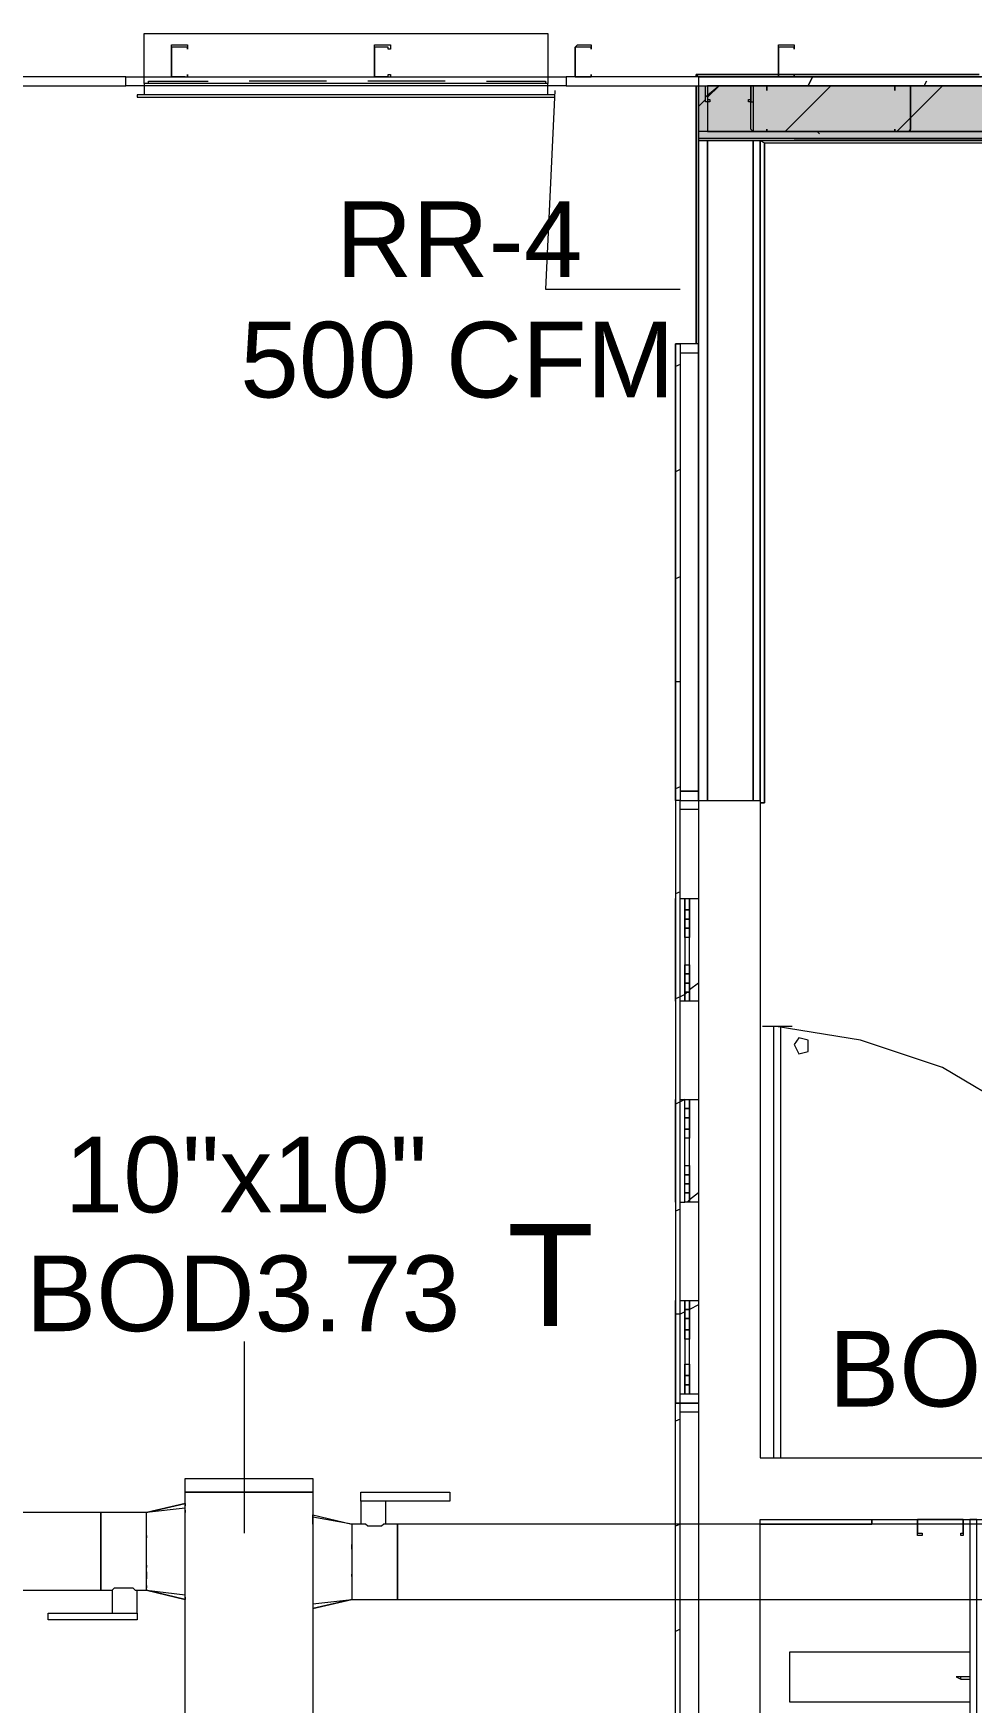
# Model space of a CAD drawing. Header units: metres. Extents: x -2 to 237, y -8 to 52.
# Drawn here: x 8.06 to 9.945, y 17.955 to 21.305 of the extents above; entities that cross this region are included whole.
import ezdxf

# ---------------------------------------------------------------- set-up
doc = ezdxf.new("R2010")
doc.units = ezdxf.units.M
doc.layers.add('HVAC - Ductos', color=5, linetype='Continuous', lineweight=0)
doc.layers.add('PDF2_Text', color=7, linetype='Continuous', lineweight=0)
doc.layers.add('PDF2_Geometry', color=7, linetype='Continuous', lineweight=0, true_color=0xaaaaaa)
doc.layers.add('PDF2_Solid Fills', color=7, linetype='Continuous', lineweight=0, true_color=0xffffff)
doc.styles.add('PDF Helvetica', font='')
doc.styles.get('PDF Helvetica').set_extended_font_data('Helvetica')

msp = doc.modelspace()

# ---------------------------------------------------------------- hatches: boundary and pattern name
at = {"layer": 'PDF2_Solid Fills', "lineweight": 0, "transparency": 33554559}
for points in [[(9.4143, 21.1078), (9.4143, 21.1994), (9.3959, 21.1994), (9.3959, 21.0941), (13.1941, 21.0941), (13.1941, 21.1994), (13.1759, 21.1994), (13.1759, 21.1078)], [(9.3959, 21.1078), (13.1941, 21.1078), (13.1941, 21.1994), (9.3959, 21.1994)]]:
    msp.add_hatch(color=256, dxfattribs=at).paths.add_polyline_path(points)

# ---------------------------------------------------------------- linework, layer by layer
at = {"layer": 'HVAC - Ductos', "lineweight": 0}
for points in [[(9.1073, 21.1812), (9.0936, 21.1812), (9.0936, 21.204), (8.2826, 21.204), (8.2826, 21.3048), (9.0936, 21.3048), (9.0936, 21.204), (8.2826, 21.204), (8.2826, 21.1812), (8.2689, 21.1812), (8.2689, 21.1766), (9.1073, 21.1766), (9.1073, 21.1812), (8.2689, 21.1812)], [(8.4109, 21.204), (8.2917, 21.204), (8.2917, 21.2086), (8.4109, 21.2086)], [(8.6491, 21.2086), (8.4934, 21.2086)], [(8.8874, 21.2086), (8.7316, 21.2086)], [(8.9699, 21.2086), (9.089, 21.2086), (9.089, 21.204), (8.9699, 21.204)], [(8.2917, 21.1766), (9.0844, 21.1766)], [(8.6491, 21.204), (8.4934, 21.204)], [(8.8874, 21.204), (8.7316, 21.204)], [(9.1073, 21.1903), (9.089, 20.7917), (9.3593, 20.7917)], [(8.4842, 18.2947), (8.4842, 18.6795)], [(8.3651, 18.1663), (8.3651, 18.1618), (8.2872, 18.1801), (8.2872, 18.1847), (8.2872, 18.1893), (8.2872, 18.1939), (8.2872, 18.203), (8.2872, 18.2213), (8.2872, 18.2397), (8.2872, 18.258), (8.2872, 18.2763), (8.2872, 18.2947), (8.2872, 18.313), (8.2872, 18.3221), (8.2872, 18.3267), (8.2872, 18.3313), (8.2872, 18.3359), (8.1955, 18.3359), (8.1955, 18.3313), (8.1955, 18.3221), (8.1955, 18.313), (8.1955, 18.2947), (8.1955, 18.2763), (8.1955, 18.258), (8.1955, 18.2397), (8.1955, 18.2213), (8.1955, 18.203), (8.1955, 18.1939), (8.1955, 18.1847), (8.1955, 18.1801), (8.1955, 18.1847), (8.1955, 18.1939), (8.1955, 18.203), (8.1955, 18.2213), (8.1955, 18.2397), (8.1955, 18.258), (8.1955, 18.2763), (8.1955, 18.2947), (8.1955, 18.313), (8.1955, 18.3221), (8.1955, 18.3313), (8.1955, 18.3359), (7.3571, 18.3359)], [(8.3651, 18.3542), (8.2872, 18.3359), (8.3651, 18.3542)], [(8.3651, 18.345), (8.2872, 18.3359)], [(8.3651, 18.3313), (8.3651, 18.3405), (8.3651, 18.345), (8.3651, 18.3496), (8.3651, 18.3542), (8.3651, 18.3496)], [(8.3651, 18.3405), (8.3651, 18.3359)], [(8.3651, 18.2763), (8.3651, 18.2901), (8.3651, 18.2992), (8.3651, 18.3038), (8.3651, 18.313), (8.3651, 18.3267)], [(8.6216, 18.313), (8.6216, 18.3221), (8.6216, 18.3267), (8.6216, 18.3313), (8.6995, 18.313), (8.6995, 18.3084), (8.6995, 18.3038), (8.6995, 18.2901), (8.6995, 18.2763), (8.6995, 18.258), (8.6995, 18.2397), (8.6995, 18.2167), (8.6995, 18.1985), (8.6995, 18.1847), (8.6995, 18.1709), (8.6995, 18.1663), (8.6995, 18.1618), (8.7912, 18.1618), (8.7912, 18.1663), (8.7912, 18.1709), (8.7912, 18.1847), (8.7912, 18.1985), (8.7912, 18.2167), (8.7912, 18.2397), (8.7912, 18.258), (8.7912, 18.2763), (8.7912, 18.2901), (8.7912, 18.3038), (8.7912, 18.313), (8.7683, 18.313), (8.7683, 18.3588), (8.7637, 18.3588), (8.7591, 18.3588), (8.7499, 18.3588), (8.7453, 18.3588), (8.7408, 18.3588), (8.7316, 18.3588), (8.727, 18.3588), (8.7224, 18.3588)], [(8.7178, 18.3588), (8.7178, 18.313), (8.6995, 18.313), (8.6216, 18.3267)], [(8.6216, 18.3313), (8.6995, 18.313)], [(8.6216, 18.3313), (8.6216, 18.3313)], [(8.6216, 18.3084), (8.6216, 18.2901), (8.6216, 18.2855), (8.6216, 18.2809), (8.6216, 18.2717), (8.6216, 18.258), (8.6216, 18.2534), (8.6216, 18.2488), (8.6216, 18.2259), (8.6216, 18.2213), (8.6216, 18.1985)], [(8.7683, 18.313), (8.7637, 18.313), (8.7591, 18.3084), (8.7499, 18.3084), (8.7408, 18.3084), (8.7316, 18.3084), (8.727, 18.313), (8.7224, 18.313), (8.7178, 18.313)], [(8.3651, 18.2763), (8.3651, 18.2763)], [(8.3651, 18.2443), (8.3651, 18.2672), (8.3651, 18.2717)], [(8.3651, 18.2121), (8.3651, 18.2167), (8.3651, 18.2259), (8.3651, 18.2351), (8.3651, 18.2397)], [(8.2872, 18.1801), (8.3651, 18.1618), (8.3651, 18.1663), (8.3651, 18.1755), (8.3651, 18.1847), (8.3651, 18.203), (8.3651, 18.2076)], [(8.6216, 18.2167), (8.6216, 18.203), (8.6216, 18.1939), (8.6216, 18.1893)], [(7.3571, 18.1801), (8.1955, 18.1801), (8.2185, 18.1801), (8.2185, 18.1343), (8.2231, 18.1343), (8.2277, 18.1343), (8.2368, 18.1343), (8.2413, 18.1343), (8.2505, 18.1343), (8.2551, 18.1343), (8.2597, 18.1343), (8.2643, 18.1343), (8.2689, 18.1343), (8.2689, 18.1801), (8.2872, 18.1801), (8.3651, 18.1709)], [(8.2185, 18.1801), (8.2231, 18.1847), (8.2277, 18.1847), (8.2368, 18.1847), (8.2459, 18.1847), (8.2551, 18.1847), (8.2597, 18.1847), (8.2643, 18.1801), (8.2689, 18.1801)], [(8.6216, 18.1847), (8.6216, 18.1663)], [(8.6216, 18.1618), (8.6216, 18.1526), (8.6995, 18.1618)], [(8.6216, 18.1435), (8.6995, 18.1618), (8.6216, 18.1435)], [(8.6995, 18.1663), (8.6995, 18.1663)], [(8.6995, 18.1663), (8.6995, 18.1663)], [(8.6216, 18.1572), (8.6216, 18.1572)], [(8.6216, 18.1481), (8.6216, 18.1435)], [(8.6216, 18.1435), (8.6216, 18.1435)]]:
    msp.add_lwpolyline(points, dxfattribs=at)
for points in [[(8.6216, 18.3771), (8.3651, 18.3771), (8.3651, 18.4046), (8.6216, 18.4046)], [(8.3651, 17.3783), (8.3651, 18.3771), (8.6216, 18.3771), (8.6216, 17.3783)], [(8.8965, 18.3771), (8.8965, 18.3588), (8.7178, 18.3588), (8.7178, 18.3771)], [(8.7912, 18.313), (8.7912, 18.3038), (8.7912, 18.2901), (8.7912, 18.2763), (8.7912, 18.258), (8.7912, 18.2397), (8.7912, 18.2167), (8.7912, 18.1985), (8.7912, 18.1847), (8.7912, 18.1709), (8.7912, 18.1663), (8.7912, 18.1618), (11.4486, 18.1618), (11.4486, 18.1663), (11.4486, 18.1709), (11.4486, 18.1847), (11.4486, 18.1985), (11.4486, 18.2167), (11.4486, 18.2397), (11.4486, 18.258), (11.4486, 18.2763), (11.4486, 18.2901), (11.4486, 18.3038), (11.4486, 18.313)], [(8.2872, 18.2901), (8.2872, 18.2855)], [(8.6995, 18.2626), (8.6995, 18.2672), (8.6995, 18.2717), (8.6995, 18.2672)], [(8.2872, 18.2305), (8.2872, 18.2259)], [(8.2872, 18.2167), (8.2872, 18.203)], [(8.6995, 18.2076), (8.6995, 18.2121)], [(8.2872, 18.1893), (8.2872, 18.1847)], [(8.0902, 18.1205), (8.0902, 18.1343), (8.2689, 18.1343), (8.2689, 18.1205)]]:
    msp.add_lwpolyline(points, close=True, dxfattribs=at)
at = {"layer": 'PDF2_Geometry', "lineweight": 0}
for points in [[(8.3651, 21.2178), (8.3376, 21.2178), (8.3376, 21.2774), (8.3376, 21.2819), (8.3697, 21.2819), (8.3697, 21.2728), (8.3697, 21.2774), (8.3376, 21.2774), (8.3376, 21.2178), (8.3697, 21.2178)], [(8.3376, 21.2774), (8.3376, 21.2774)], [(8.7729, 21.2178), (8.7453, 21.2178), (8.7453, 21.2774), (8.7453, 21.2819), (8.7775, 21.2819), (8.7775, 21.2728), (8.7729, 21.2728), (8.7729, 21.2774), (8.7453, 21.2774), (8.7453, 21.2178), (8.7729, 21.2178), (8.7729, 21.2224), (8.7775, 21.2224), (8.7775, 21.2178)], [(8.7453, 21.2774), (8.7453, 21.2774)], [(9.5563, 21.2774), (9.5563, 21.2774)], [(8.3697, 21.2728), (8.3697, 21.2728)], [(9.1806, 21.2728), (9.1806, 21.2728)], [(9.5884, 21.2728), (9.5884, 21.2728)], [(6.8714, 21.1994), (5.9826, 21.1994), (5.9826, 21.2178), (6.8714, 21.2178), (6.8714, 21.1994), (8.2459, 21.1994)], [(9.1302, 21.1994), (8.2459, 21.1994), (8.2459, 21.2178), (9.1302, 21.2178), (9.1302, 21.1994), (11.2836, 21.1994)], [(8.3376, 21.2178), (8.3376, 21.2178)], [(8.3376, 21.2178), (8.3376, 21.2178)], [(8.3697, 21.2224), (8.3697, 21.2224)], [(8.7453, 21.2178), (8.7453, 21.2178)], [(8.7453, 21.2178), (8.7453, 21.2178)], [(9.1806, 21.2224), (9.1806, 21.2224)], [(13.1942, 21.1078), (13.1942, 21.2178), (9.3959, 21.2178), (9.5563, 21.2178), (9.3959, 21.2178), (9.3914, 21.2224), (9.3914, 21.2178), (9.3914, 21.2224), (9.5563, 21.2224), (9.9595, 21.2224), (9.5563, 21.2224), (9.3914, 21.2224), (9.3959, 21.2178), (9.3959, 21.1078)], [(12.8322, 21.2178), (13.1942, 21.2178), (9.3959, 21.2178), (9.5563, 21.2178)], [(9.5563, 21.2178), (9.3959, 21.2178), (9.3959, 21.0895), (13.1942, 21.0895), (13.1942, 21.2178), (12.8322, 21.2178)], [(9.3959, 21.2178), (9.3959, 21.2178)], [(13.1713, 21.1994), (13.1942, 21.1994), (13.1942, 21.2178), (9.3959, 21.2178), (9.3959, 21.1994), (9.4143, 21.1994)], [(9.5563, 21.2178), (9.5563, 21.2178)], [(9.5563, 21.2178), (9.5563, 21.2178)], [(9.5884, 21.2224), (9.5884, 21.2224)], [(9.9641, 21.2178), (9.5884, 21.2178)], [(9.9641, 21.2178), (9.5884, 21.2178)], [(13.1942, 21.0941), (9.3959, 21.0941), (9.3959, 21.1078), (9.3959, 21.1994), (9.3959, 19.7654), (9.4143, 19.7654), (9.4143, 21.0895), (9.4143, 19.7654), (9.5059, 19.7654), (9.5059, 21.0895), (9.5059, 19.7654), (9.5197, 19.7654), (9.5197, 21.0895), (9.5197, 19.7654), (9.5197, 21.0895), (9.5288, 21.0849), (9.5288, 19.7608), (9.5197, 19.7608), (9.5288, 19.7608), (9.5288, 21.0849), (13.0613, 21.0849)], [(9.4143, 21.1994), (9.4143, 21.1994)], [(9.5013, 21.1994), (9.5013, 21.1994)], [(9.5013, 21.1994), (9.5013, 21.1994)], [(9.5013, 21.1994), (9.5059, 21.1994)], [(9.5059, 21.1994), (9.5059, 21.1994)], [(9.5334, 21.1994), (9.79, 21.1994)], [(9.5334, 21.1903), (9.5334, 21.1903)], [(9.8174, 21.1994), (10.1932, 21.1994)], [(9.5334, 21.1124), (9.5334, 21.1124)], [(9.3501, 13.4472), (9.3593, 13.4472), (9.3593, 14.7255), (9.3501, 14.7255), (9.3501, 15.9992), (9.3593, 15.9992), (9.3593, 17.2775), (9.3501, 17.2775), (9.3501, 18.5558), (9.3593, 18.5558), (9.3593, 19.7654), (9.3959, 19.7654), (9.3959, 21.0895), (9.5197, 21.0895), (9.5288, 21.0849), (13.0613, 21.0849), (13.0704, 21.0895), (13.0704, 19.7654), (13.1942, 19.7654), (13.1942, 21.0895), (13.0704, 21.0895)], [(9.5197, 21.0895), (9.5197, 19.7654), (9.5197, 18.4458), (13.0704, 18.4458), (13.0704, 19.7654), (13.1942, 19.7654), (13.1942, 13.4472), (9.3959, 13.4472), (9.3959, 13.4518), (9.3959, 13.4472), (9.3959, 11.9765), (9.5197, 11.9765), (9.5197, 10.657), (13.0704, 10.657), (13.0704, 11.9765), (13.1942, 11.9765), (13.1942, 13.3235), (13.1942, 13.4472)], [(9.3593, 20.6817), (9.3501, 20.6817), (9.3501, 19.7654), (9.3501, 20.6817), (9.3593, 20.6817), (9.3593, 19.7654), (9.3501, 19.7654)], [(9.3593, 20.6634), (9.3593, 19.7837), (9.3593, 19.7654), (9.3501, 19.7654), (9.3501, 18.5558), (9.3501, 18.7619)], [(9.3593, 20.6405), (9.3501, 20.6359)], [(9.3593, 20.4297), (9.3501, 20.4251)], [(9.3593, 20.2144), (9.3501, 20.2098)], [(9.3593, 20.0036), (9.3501, 20.0036)], [(9.3593, 19.7929), (9.3501, 19.7883)], [(9.3959, 19.747), (9.3593, 19.747), (9.3593, 19.7654), (9.3959, 19.7654), (9.3959, 13.4472), (9.3959, 13.3235), (9.3959, 11.9765), (9.3959, 12.2285), (9.3593, 12.2285), (9.3593, 13.4472), (9.3501, 13.4472), (9.3501, 12.2285), (9.3593, 12.2285), (9.3593, 12.2468), (9.3959, 12.2468), (9.3959, 12.2285), (9.3959, 11.9765), (9.3959, 13.4472)], [(9.5197, 19.7654), (9.5197, 19.7654)], [(9.5197, 19.7654), (9.5197, 19.7654)], [(9.3593, 19.5821), (9.3501, 19.5775)], [(9.3501, 19.3622), (9.3501, 19.5684)], [(9.3593, 19.5684), (9.3685, 19.5684), (9.3685, 19.3622), (9.3593, 19.3622)], [(9.3959, 19.3622), (9.3776, 19.3622), (9.3776, 19.5684), (9.3959, 19.5684)], [(9.3959, 19.3988), (9.3776, 19.3851)], [(9.373, 19.3805), (9.3685, 19.3759), (9.3593, 19.3713), (9.3501, 19.3668)], [(9.5838, 19.3118), (9.5242, 19.3118)], [(9.5471, 18.4458), (9.5471, 19.3118)], [(10.0695, 19.1102), (10.0328, 19.1423), (9.8862, 19.2293), (9.7212, 19.2843), (9.5517, 19.3118)], [(9.5609, 19.3118), (9.5609, 18.4458)], [(9.3593, 18.959), (9.3685, 18.959), (9.3685, 19.1652), (9.3593, 19.1606), (9.3501, 19.156)], [(9.3501, 18.959), (9.3501, 19.1652)], [(9.3593, 19.1652), (9.3685, 19.1652), (9.3776, 19.1652), (9.3776, 19.1468), (9.3685, 19.1468), (9.3685, 19.1652)], [(9.3685, 19.1652), (9.3685, 19.1652)], [(9.3959, 18.959), (9.3776, 18.959), (9.3776, 19.1652), (9.3959, 19.1652)], [(9.3959, 18.9774), (9.3776, 18.9636), (9.373, 18.959)], [(9.3593, 18.9452), (9.3501, 18.9407)], [(9.3593, 18.7619), (9.3685, 18.7619), (9.3685, 18.5741), (9.3685, 18.5925), (9.3776, 18.5925), (9.3776, 18.5741), (9.3776, 18.7619), (9.3959, 18.7619)], [(9.3685, 18.7391), (9.3593, 18.7345), (9.3501, 18.7345)], [(9.3959, 18.7528), (9.3776, 18.7437), (9.373, 18.7437)], [(9.3959, 18.5375), (9.3593, 18.5375), (9.3593, 18.5558), (9.3959, 18.5558), (9.3593, 18.5558), (9.3593, 18.5741), (9.3959, 18.5741)], [(9.3593, 12.2285), (9.3501, 12.2285), (9.3501, 13.4472), (9.3501, 14.7255), (9.3593, 14.7255), (9.3593, 15.9992), (9.3501, 15.9992), (9.3501, 17.2775), (9.3593, 17.2775), (9.3593, 18.5558), (9.3501, 18.5558)], [(9.3593, 18.5237), (9.3501, 18.5192)], [(13.2308, 12.2468), (13.2308, 13.4106), (13.1942, 13.4106), (13.2308, 13.4106), (13.2308, 13.4289), (13.1942, 13.4289), (13.2308, 13.4289), (13.2308, 13.4472), (13.1942, 13.4472), (9.3959, 13.4472), (9.5197, 13.4472), (9.5197, 18.3221), (13.0704, 18.3221), (13.0704, 13.4472), (13.1942, 13.4472), (13.1942, 13.4518), (13.1942, 13.4472), (13.1942, 13.4289), (9.3959, 13.4289), (9.3959, 13.4472), (9.3593, 13.4472), (9.3547, 13.4472), (9.3501, 13.4426)], [(9.3593, 18.313), (9.3501, 18.3084)], [(12.6718, 13.4472), (12.7589, 13.4472), (13.0522, 13.4472), (12.7589, 13.4472), (12.6718, 13.4472), (12.6718, 13.4656), (12.6764, 13.4656), (12.6673, 13.4656), (12.6673, 13.4472), (12.6673, 18.3221), (12.6535, 18.3221), (12.6535, 13.4472), (9.9549, 13.4472), (9.9549, 18.3221), (9.9412, 18.3221), (9.9412, 13.4472), (9.9274, 13.4472), (9.8358, 13.4472), (9.5884, 13.4472), (9.8358, 13.4472), (9.9274, 13.4472), (9.9412, 13.4472)], [(9.9274, 18.3221), (9.9274, 18.3221)], [(9.9274, 18.3221), (9.9274, 18.3221)], [(9.3593, 18.1022), (9.3501, 18.0976)], [(9.9412, 17.9556), (9.5792, 17.9556), (9.5792, 18.0564), (9.9412, 18.0564)], [(9.9412, 18.006), (9.9228, 18.006), (9.9137, 18.006), (9.9228, 18.0014), (9.9412, 18.0014)], [(9.9228, 18.0014), (9.9228, 18.006)]]:
    msp.add_lwpolyline(points, dxfattribs=at)
for points in [[(9.1531, 21.2178), (9.1486, 21.2178), (9.1486, 21.2774), (9.1531, 21.2819), (9.1806, 21.2819), (9.1806, 21.2728), (9.1806, 21.2774), (9.1531, 21.2774), (9.1486, 21.2774), (9.1486, 21.2178), (9.1531, 21.2178), (9.1806, 21.2178)], [(9.5563, 21.2178), (9.5563, 21.2774), (9.5563, 21.2819), (9.5884, 21.2819), (9.5884, 21.2728), (9.5884, 21.2774), (9.5563, 21.2774), (9.5563, 21.2178), (9.5884, 21.2178)], [(8.2459, 21.2178), (6.8714, 21.2178), (6.8714, 21.1994), (8.2459, 21.1994)], [(8.3697, 21.2224), (8.3697, 21.2178)], [(11.2836, 21.2178), (9.1302, 21.2178), (9.1302, 21.1994), (11.2836, 21.1994)], [(9.1806, 21.2224), (9.1806, 21.2178)], [(9.5884, 21.2224), (9.5884, 21.2178)], [(9.9641, 21.2178), (9.5884, 21.2178)], [(9.6159, 21.1994), (9.625, 21.2178)], [(9.8495, 21.1994), (9.8541, 21.2086)], [(9.3959, 20.6817), (9.3959, 21.1994), (9.3959, 20.6817), (9.3593, 20.6817), (9.3593, 20.6634), (9.3959, 20.6634)], [(9.3914, 21.1994), (9.3914, 20.6817)], [(9.3959, 21.1994), (9.4143, 21.1994), (9.4143, 21.1078), (13.1759, 21.1078), (13.1759, 21.1994), (13.1713, 21.1994), (13.1942, 21.1994), (13.1942, 21.1078), (9.3959, 21.1078)], [(9.4097, 21.1994), (9.4143, 21.1994), (9.5013, 21.1994), (9.5013, 21.1674), (9.4967, 21.1674), (9.4967, 21.172), (9.5013, 21.172), (9.5013, 21.1994), (9.4143, 21.1994), (9.4143, 21.172), (9.4189, 21.172), (9.4189, 21.1674), (9.4097, 21.1674)], [(9.5059, 21.1078), (9.5013, 21.1124), (9.5013, 21.1994), (9.5059, 21.1994), (9.5334, 21.1994), (9.5334, 21.1903), (9.5334, 21.1994), (9.5059, 21.1994), (9.5059, 21.1124), (9.5059, 21.1078), (9.5334, 21.1078)], [(9.5013, 21.1994), (9.5059, 21.1994)], [(9.5334, 21.1994), (9.79, 21.1994)], [(9.79, 21.1078), (9.8174, 21.1078), (9.822, 21.1078), (9.822, 21.1124), (9.822, 21.1994), (9.8174, 21.1994), (9.79, 21.1994), (9.79, 21.1903), (9.79, 21.1994), (9.8174, 21.1994), (9.822, 21.1994), (9.822, 21.1124), (9.8174, 21.1078), (9.79, 21.1078), (9.79, 21.1124)], [(9.8174, 21.1994), (10.1932, 21.1994)], [(9.3959, 21.1078), (9.3959, 21.0941), (13.1942, 21.0941), (13.1942, 21.1078)], [(9.5334, 21.1124), (9.5334, 21.1078)], [(9.6342, 21.1078), (9.6388, 21.1032)], [(9.3959, 21.0895), (13.1942, 21.0895), (13.1942, 21.0941), (9.3959, 21.0941)], [(9.3959, 19.7654), (9.3959, 21.0895)], [(9.5197, 19.7654), (9.5197, 21.0895)], [(13.0522, 21.0895), (9.5884, 21.0895)], [(9.3959, 19.7837), (9.3593, 19.7837)], [(9.3685, 19.5454), (9.3685, 19.5684), (9.3776, 19.5684), (9.3776, 19.5454)], [(9.3776, 19.5272), (9.3685, 19.5272), (9.3685, 19.5454), (9.3776, 19.5454)], [(9.3776, 19.5088), (9.3685, 19.5088), (9.3685, 19.5272), (9.3776, 19.5272)], [(9.3776, 19.4905), (9.3685, 19.4905), (9.3685, 19.5088), (9.3776, 19.5088)], [(9.3776, 19.4172), (9.3685, 19.4172), (9.3685, 19.4355), (9.3776, 19.4355)], [(9.3685, 19.3988), (9.3685, 19.4172), (9.3776, 19.4172), (9.3776, 19.3988)], [(9.3685, 19.3805), (9.3685, 19.3988), (9.3776, 19.3988), (9.3776, 19.3805)], [(9.3776, 19.3805), (9.3776, 19.3622), (9.3685, 19.3622), (9.3685, 19.3805)], [(9.5884, 19.2751), (9.5976, 19.2568), (9.6159, 19.2614), (9.6159, 19.2843), (9.5976, 19.2889)], [(9.3776, 19.1285), (9.3685, 19.1285), (9.3685, 19.1468), (9.3776, 19.1468)], [(9.3776, 19.1056), (9.3685, 19.1056), (9.3685, 19.1285), (9.3776, 19.1285)], [(9.3776, 19.0873), (9.3685, 19.0873), (9.3685, 19.1056), (9.3776, 19.1056)], [(9.3776, 19.014), (9.3685, 19.014), (9.3685, 19.0323), (9.3776, 19.0323)], [(9.3685, 18.9956), (9.3685, 19.014), (9.3776, 19.014), (9.3776, 18.9956)], [(9.3685, 18.9774), (9.3685, 18.9956), (9.3776, 18.9956), (9.3776, 18.9774)], [(9.3776, 18.9774), (9.3776, 18.959), (9.3685, 18.959), (9.3685, 18.9774)], [(9.3685, 18.7437), (9.3685, 18.7619), (9.3776, 18.7619), (9.3776, 18.7437)], [(9.3776, 18.7253), (9.3685, 18.7253), (9.3685, 18.7437), (9.3776, 18.7437)], [(9.3776, 18.7025), (9.3685, 18.7025), (9.3685, 18.7253), (9.3776, 18.7253)], [(9.3776, 18.6841), (9.3685, 18.6841), (9.3685, 18.7025), (9.3776, 18.7025)], [(9.3776, 18.6108), (9.3685, 18.6108), (9.3685, 18.6337), (9.3776, 18.6337)], [(9.3685, 18.5925), (9.3685, 18.6108), (9.3776, 18.6108), (9.3776, 18.5925)], [(9.7442, 18.3221), (9.7442, 18.313), (9.5197, 18.313), (9.7442, 18.313)], [(9.8358, 18.3221), (9.8404, 18.3221), (9.9274, 18.3221), (9.9274, 18.2901), (9.9228, 18.2901), (9.9228, 18.2947), (9.9274, 18.2947), (9.9274, 18.3221), (9.8404, 18.3221), (9.8358, 18.3221), (9.8358, 18.2947), (9.845, 18.2947), (9.845, 18.2901), (9.8358, 18.2901)]]:
    msp.add_lwpolyline(points, close=True, dxfattribs=at)
at = {"layer": 'PDF2_Geometry', "color": 254, "lineweight": 0, "true_color": 0xd2d2d2}
for points in [[(9.1714, 21.2178), (9.1714, 21.2178)], [(9.5563, 21.2178), (9.5563, 21.2224)], [(9.5334, 21.1994), (9.5334, 21.1994)], [(9.5013, 21.1674), (9.5059, 21.1674)]]:
    msp.add_lwpolyline(points, dxfattribs=at)
at = {"layer": 'PDF2_Geometry', "color": 254, "lineweight": 0, "true_color": 0xd4d4d4}
for points in [[(9.4143, 21.1766), (9.4372, 21.1994), (9.4097, 21.1766)], [(9.3959, 21.1582), (9.4097, 21.172)]]:
    msp.add_lwpolyline(points, dxfattribs=at)
for points in [[(9.6617, 21.1994), (9.5701, 21.1078)], [(9.8862, 21.1994), (9.822, 21.1353), (9.7946, 21.1078), (9.822, 21.1353)]]:
    msp.add_lwpolyline(points, close=True, dxfattribs=at)

# ---------------------------------------------------------------- texts
at = {"layer": 'PDF2_Text', "lineweight": 0, "attachment_point": 4, "style": 'PDF Helvetica'}
for s, insert, char_height in [('RR-4', (8.6679, 20.8917), 0.1519), ('500 CFM', (8.4755, 20.6489), 0.1519), ('10"x10"', (8.1227, 19.0132), 0.1519), ('T', (9.0116, 18.8125), 0.2047), ('BOD3.73', (8.0448, 18.7749), 0.1519), ('BOD3.79', (9.6576, 18.6237), 0.1519)]:
    msp.add_mtext(s, dxfattribs=dict(at, insert=insert, char_height=char_height))

doc.saveas('drawing.dxf')
